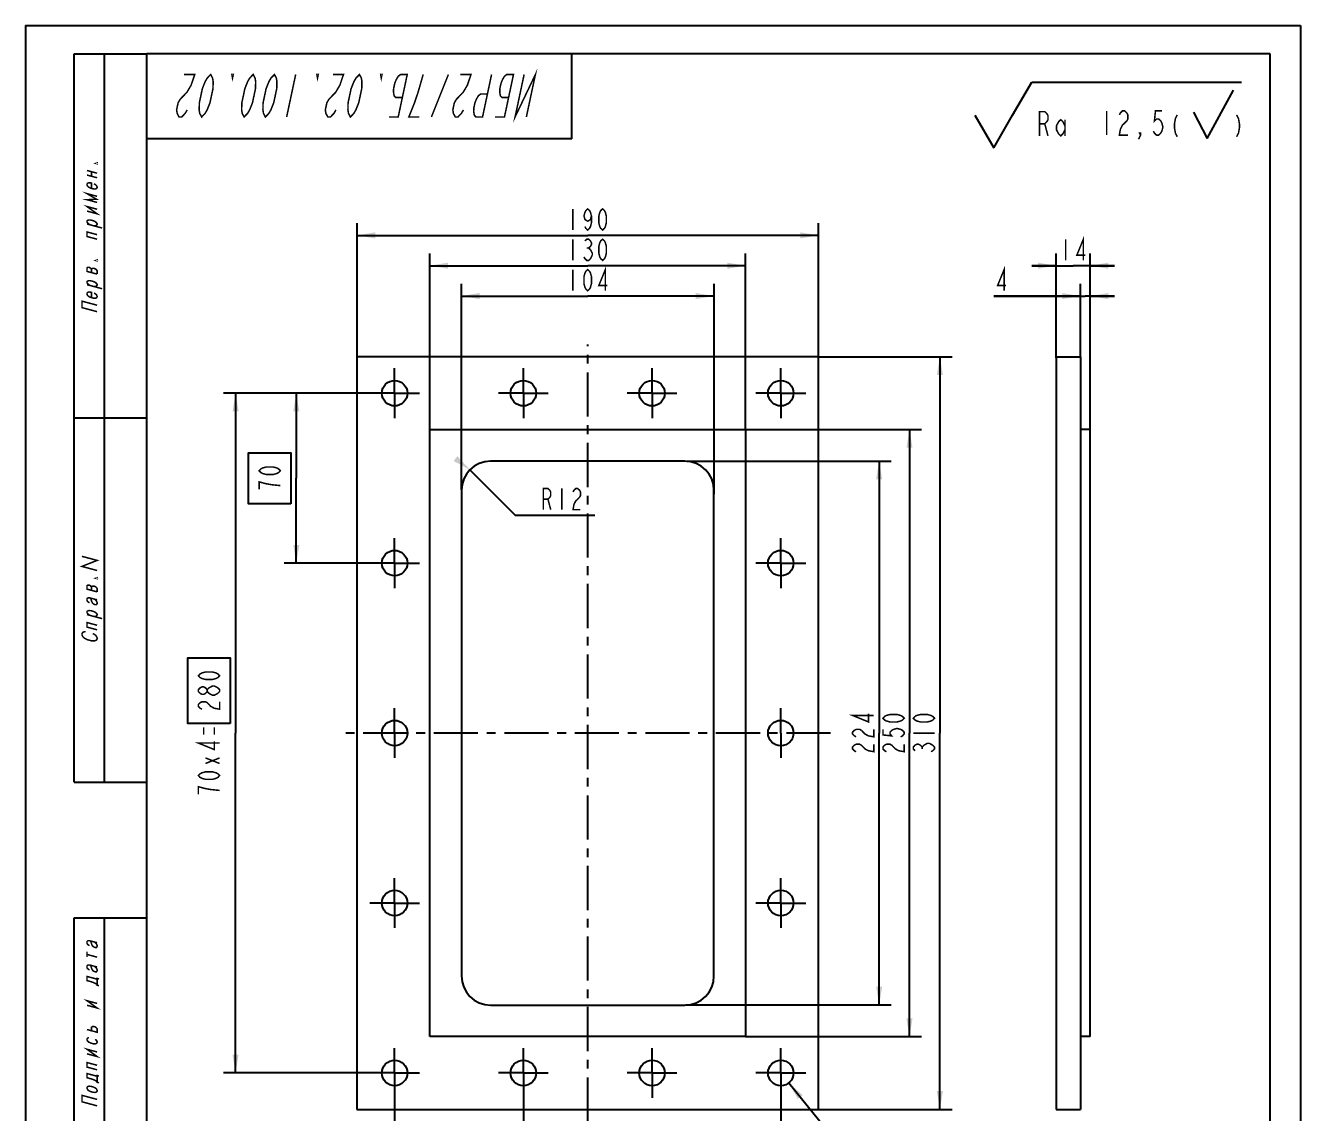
# Model space of a CAD drawing. Header units: millimetres. Extents: x 0 to 210, y 0 to 297.
# Drawn here: x 0 to 210, y 117.9 to 297 of the extents above; entities that cross this region are included whole.
import ezdxf

# ---------------------------------------------------------------- set-up
doc = ezdxf.new("R2010")
doc.units = ezdxf.units.MM
doc.header["$LTSCALE"] = 19.36
doc.linetypes.add('CENTER', pattern=[0.6, 0.375, -0.075, 0.075, -0.075])
doc.layers.get('0').update_dxf_attribs({"linetype": 'CONTINUOUS'})
for name, color, linetype in [('ALL_AXIS', 7, 'CONTINUOUS'), ('ALL_DIMENSIONS', 7, 'CONTINUOUS'), ('ALL_ROUND', 7, 'CONTINUOUS'), ('ALL_SURF_FIN', 7, 'CONTINUOUS')]:
    doc.layers.add(name, color=color, linetype=linetype)
doc.styles.get("Standard").update_dxf_attribs({"font": 'txt', "width": 0.7})
doc.dimstyles.new('DIMSTYLE_1', dxfattribs={"dimtxt": 3.5, "dimasz": 3, "dimexe": 0.18, "dimexo": 0.0625, "dimgap": 0.09, "dimtad": 1, "dimlfac": 2.5, "dimdsep": 46, "dimtxsty": 'STANDARD', "dimblk": '_FILLED', "dimblk1": '_FILLED', "dimblk2": '_FILLED', "dimcen": 0.09, "dimadec": 0, "dimazin": 0, "dimtp": 0.2, "dimtm": 0.2, "dimtfac": 1, "dimtofl": 0, "dimtmove": 0, "dimatfit": 3, "dimldrblk": '_FILLED', "dimfxl": 1, "dimtolj": 1, "dimarcsym": 0})
doc.dimstyles.new('DIMSTYLE_2', dxfattribs={"dimtxt": 3.5, "dimasz": 3, "dimexe": 0.18, "dimexo": 0.0625, "dimgap": 0.09, "dimtad": 1, "dimlfac": 2.5, "dimdsep": 46, "dimtxsty": 'STANDARD', "dimblk": '_FILLED', "dimblk1": '_FILLED', "dimblk2": '_FILLED', "dimcen": 0.09, "dimadec": 0, "dimazin": 0, "dimtp": 0.5, "dimtm": 0.5, "dimtfac": 1, "dimtofl": 0, "dimtmove": 0, "dimatfit": 3, "dimldrblk": '_FILLED', "dimfxl": 1, "dimtolj": 1, "dimarcsym": 0})
doc.dimstyles.new('DIMSTYLE_3', dxfattribs={"dimtxt": 3.5, "dimasz": 3, "dimexe": 0.18, "dimexo": 0.0625, "dimgap": 0.09, "dimtad": 1, "dimlfac": 2.5, "dimdsep": 46, "dimtxsty": 'STANDARD', "dimblk": '_FILLED', "dimblk1": '_FILLED', "dimblk2": '_FILLED', "dimcen": 0.09, "dimadec": 0, "dimazin": 0, "dimtp": 0.3, "dimtm": 0.3, "dimtfac": 1, "dimtofl": 0, "dimtmove": 0, "dimatfit": 3, "dimldrblk": '_FILLED', "dimfxl": 1, "dimtolj": 1, "dimarcsym": 0})
doc.dimstyles.new('DIMSTYLE_4', dxfattribs={"dimtxt": 3.5, "dimasz": 3, "dimexe": 0.18, "dimexo": 0.0625, "dimgap": 0.09, "dimtad": 1, "dimlfac": 2.5, "dimdsep": 46, "dimtxsty": 'STANDARD', "dimblk": '_FILLED', "dimblk1": '_FILLED', "dimblk2": '_FILLED', "dimcen": 0.09, "dimadec": 0, "dimazin": 0, "dimtp": 0.2, "dimtm": 0.2, "dimtfac": 1, "dimtofl": 0, "dimtmove": 0, "dimatfit": 3, "dimldrblk": '_FILLED', "dimfxl": 1, "dimtolj": 1, "dimarcsym": 0})
doc.dimstyles.new('DIMSTYLE_5', dxfattribs={"dimtxt": 3.5, "dimasz": 3, "dimexe": 0.18, "dimexo": 0.0625, "dimgap": 0.09, "dimtad": 1, "dimlfac": 2.5, "dimdsep": 46, "dimtxsty": 'STANDARD', "dimblk": '_FILLED', "dimblk1": '_FILLED', "dimblk2": '_FILLED', "dimcen": 0.09, "dimadec": 0, "dimazin": 0, "dimtp": 0.1, "dimtm": 0.1, "dimtfac": 1, "dimtofl": 0, "dimtmove": 0, "dimatfit": 3, "dimldrblk": '_FILLED', "dimfxl": 1, "dimtolj": 1, "dimarcsym": 0})
doc.dimstyles.new('DIMSTYLE_6', dxfattribs={"dimtxt": 3.5, "dimasz": 3, "dimexe": 0.18, "dimexo": 0.0625, "dimgap": 0.09, "dimtad": 1, "dimtih": 1, "dimtoh": 1, "dimlfac": 2.5, "dimdsep": 46, "dimtxsty": 'STANDARD', "dimblk": '_FILLED', "dimblk1": '_FILLED', "dimblk2": '_FILLED', "dimcen": 0.09, "dimadec": 0, "dimazin": 0, "dimtp": 0.2, "dimtm": 0.2, "dimtfac": 1, "dimtofl": 0, "dimtmove": 0, "dimatfit": 3, "dimldrblk": '_FILLED', "dimfxl": 1, "dimtolj": 1, "dimarcsym": 0})

# ---------------------------------------------------------------- blocks, each defined once
blk = doc.blocks.new('_FILLED')
at = {"color": 0, "linetype": 'BYBLOCK'}
blk.add_solid([(0, 0), (-1, 0.167), (-1, -0.167)], dxfattribs=at)
blk = doc.blocks.new('*D0')
at = {"layer": 'ALL_DIMENSIONS', "color": 2, "linetype": 'CONTINUOUS'}
for p, q in [((169.75, 242.26), (169.75, 259.42)), ((175.35, 230.42), (175.35, 259.42)), ((169.75, 257.42), (165.75, 257.42)), ((165.75, 257.42), (172.55, 257.42)), ((179.35, 257.42), (172.55, 257.42)), ((175.35, 257.42), (179.35, 257.42))]:
    blk.add_line(p, q, dxfattribs=at)
at = {"layer": 'ALL_DIMENSIONS', "color": 2, "linetype": 'CONTINUOUS', "xscale": 3, "yscale": 3, "zscale": 3}
blk.add_blockref('_FILLED', (169.75, 257.42), dxfattribs=at)
at = {"layer": 'ALL_DIMENSIONS', "color": 2, "linetype": 'CONTINUOUS', "xscale": 3, "yscale": 3, "zscale": 3, "rotation": 180}
blk.add_blockref('_FILLED', (175.35, 257.42), dxfattribs=at)
blk = doc.blocks.new('*D1')
at = {"layer": 'ALL_DIMENSIONS', "color": 2, "linetype": 'CONTINUOUS'}
for p, q in [((54.6, 242.42), (54.6, 264.42)), ((130.6, 242.42), (130.6, 264.42)), ((54.6, 262.42), (92.6, 262.42)), ((130.6, 262.42), (92.6, 262.42))]:
    blk.add_line(p, q, dxfattribs=at)
at = {"layer": 'ALL_DIMENSIONS', "color": 2, "linetype": 'CONTINUOUS', "xscale": 3, "yscale": 3, "zscale": 3, "rotation": 180}
blk.add_blockref('_FILLED', (54.6, 262.42), dxfattribs=at)
at = {"layer": 'ALL_DIMENSIONS', "color": 2, "linetype": 'CONTINUOUS', "xscale": 3, "yscale": 3, "zscale": 3}
blk.add_blockref('_FILLED', (130.6, 262.42), dxfattribs=at)
blk = doc.blocks.new('*D2')
at = {"layer": 'ALL_DIMENSIONS', "color": 2, "linetype": 'CONTINUOUS'}
for p, q in [((130.6, 242.42), (152.6, 242.42)), ((150.6, 242.42), (150.6, 180.42)), ((150.6, 118.42), (150.6, 180.42)), ((130.6, 118.42), (152.6, 118.42))]:
    blk.add_line(p, q, dxfattribs=at)
at = {"layer": 'ALL_DIMENSIONS', "color": 2, "linetype": 'CONTINUOUS', "xscale": 3, "yscale": 3, "zscale": 3}
for p, rotation in [((150.6, 242.42), 90), ((150.6, 118.42), 270)]:
    blk.add_blockref('_FILLED', p, dxfattribs=dict(at, rotation=rotation))
blk = doc.blocks.new('*D3')
at = {"layer": 'ALL_DIMENSIONS', "color": 2, "linetype": 'CONTINUOUS'}
for p, q in [((71.8, 220.49), (71.8, 254.42)), ((113.4, 219.78), (113.4, 254.42)), ((71.8, 252.42), (92.6, 252.42)), ((113.4, 252.42), (92.6, 252.42))]:
    blk.add_line(p, q, dxfattribs=at)
at = {"layer": 'ALL_DIMENSIONS', "color": 2, "linetype": 'CONTINUOUS', "xscale": 3, "yscale": 3, "zscale": 3, "rotation": 180}
blk.add_blockref('_FILLED', (71.8, 252.42), dxfattribs=at)
at = {"layer": 'ALL_DIMENSIONS', "color": 2, "linetype": 'CONTINUOUS', "xscale": 3, "yscale": 3, "zscale": 3}
blk.add_blockref('_FILLED', (113.4, 252.42), dxfattribs=at)
blk = doc.blocks.new('*D4')
at = {"layer": 'ALL_DIMENSIONS', "color": 2, "linetype": 'CONTINUOUS'}
for p, q in [((108.91, 225.22), (142.6, 225.22)), ((140.6, 225.22), (140.6, 180.42)), ((140.6, 135.62), (140.6, 180.42)), ((108.74, 135.62), (142.6, 135.62))]:
    blk.add_line(p, q, dxfattribs=at)
at = {"layer": 'ALL_DIMENSIONS', "color": 2, "linetype": 'CONTINUOUS', "xscale": 3, "yscale": 3, "zscale": 3}
for p, rotation in [((140.6, 225.22), 90), ((140.6, 135.62), 270)]:
    blk.add_blockref('_FILLED', p, dxfattribs=dict(at, rotation=rotation))
blk = doc.blocks.new('*D5')
at = {"layer": 'ALL_DIMENSIONS', "color": 2, "linetype": 'CONTINUOUS'}
for p, q in [((73.2, 223.81), (80.67, 216.34)), ((80.67, 216.34), (82.92, 216.34)), ((82.92, 216.34), (93.77, 216.34))]:
    blk.add_line(p, q, dxfattribs=at)
at = {"layer": 'ALL_DIMENSIONS', "color": 2, "linetype": 'CONTINUOUS', "xscale": 3, "yscale": 3, "zscale": 3, "rotation": 322.4595886729}
blk.add_blockref('_FILLED', (73.2, 223.81), dxfattribs=at)
blk = doc.blocks.new('*D6')
at = {"layer": 'ALL_DIMENSIONS', "color": 2, "linetype": 'CONTINUOUS'}
for p, q in [((173.75, 242.49), (173.75, 254.42)), ((175.35, 230.27), (175.35, 254.42)), ((173.75, 252.42), (159.5, 252.42)), ((159.5, 252.42), (174.55, 252.42)), ((179.35, 252.42), (174.55, 252.42)), ((175.35, 252.42), (179.35, 252.42))]:
    blk.add_line(p, q, dxfattribs=at)
at = {"layer": 'ALL_DIMENSIONS', "color": 2, "linetype": 'CONTINUOUS', "xscale": 3, "yscale": 3, "zscale": 3}
blk.add_blockref('_FILLED', (173.75, 252.42), dxfattribs=at)
at = {"layer": 'ALL_DIMENSIONS', "color": 2, "linetype": 'CONTINUOUS', "xscale": 3, "yscale": 3, "zscale": 3, "rotation": 180}
blk.add_blockref('_FILLED', (175.35, 252.42), dxfattribs=at)
blk = doc.blocks.new('*D7')
at = {"layer": 'ALL_DIMENSIONS', "color": 2, "linetype": 'CONTINUOUS'}
for p, q in [((66.6, 230.42), (66.6, 259.42)), ((118.6, 230.42), (118.6, 259.42)), ((66.6, 257.42), (92.6, 257.42)), ((118.6, 257.42), (92.6, 257.42))]:
    blk.add_line(p, q, dxfattribs=at)
at = {"layer": 'ALL_DIMENSIONS', "color": 2, "linetype": 'CONTINUOUS', "xscale": 3, "yscale": 3, "zscale": 3, "rotation": 180}
blk.add_blockref('_FILLED', (66.6, 257.42), dxfattribs=at)
at = {"layer": 'ALL_DIMENSIONS', "color": 2, "linetype": 'CONTINUOUS', "xscale": 3, "yscale": 3, "zscale": 3}
blk.add_blockref('_FILLED', (118.6, 257.42), dxfattribs=at)
blk = doc.blocks.new('*D8')
at = {"layer": 'ALL_DIMENSIONS', "color": 2, "linetype": 'CONTINUOUS'}
for p, q in [((118.6, 230.42), (147.6, 230.42)), ((145.6, 230.42), (145.6, 180.42)), ((145.6, 130.42), (145.6, 180.42)), ((118.6, 130.42), (147.6, 130.42))]:
    blk.add_line(p, q, dxfattribs=at)
at = {"layer": 'ALL_DIMENSIONS', "color": 2, "linetype": 'CONTINUOUS', "xscale": 3, "yscale": 3, "zscale": 3}
for p, rotation in [((145.6, 230.42), 90), ((145.6, 130.42), 270)]:
    blk.add_blockref('_FILLED', p, dxfattribs=dict(at, rotation=rotation))
blk = doc.blocks.new('*D9')
at = {"layer": 'ALL_DIMENSIONS', "color": 2, "linetype": 'CONTINUOUS'}
for p, q in [((125.72, 122.78), (153.56, 88.42)), ((153.56, 88.42), (159.88, 88.42)), ((159.88, 88.42), (195, 88.42))]:
    blk.add_line(p, q, dxfattribs=at)
at = {"layer": 'ALL_DIMENSIONS', "color": 2, "linetype": 'CONTINUOUS', "xscale": 3, "yscale": 3, "zscale": 3, "rotation": 129.0082651392}
blk.add_blockref('_FILLED', (125.72, 122.78), dxfattribs=at)
blk = doc.blocks.new('*D10')
at = {"layer": 'ALL_DIMENSIONS', "color": 2, "linetype": 'CONTINUOUS'}
for p, q in [((56.7, 236.42), (32.6, 236.42)), ((34.6, 236.42), (34.6, 180.42)), ((34.6, 124.42), (34.6, 180.42)), ((56.7, 124.42), (32.6, 124.42))]:
    blk.add_line(p, q, dxfattribs=at)
at = {"layer": 'ALL_DIMENSIONS', "color": 2, "linetype": 'CONTINUOUS', "xscale": 3, "yscale": 3, "zscale": 3}
for p, rotation in [((34.6, 236.42), 90), ((34.6, 124.42), 270)]:
    blk.add_blockref('_FILLED', p, dxfattribs=dict(at, rotation=rotation))
blk = doc.blocks.new('*D11')
at = {"layer": 'ALL_DIMENSIONS', "color": 2, "linetype": 'CONTINUOUS'}
for p, q in [((56.7, 236.42), (42.6, 236.42)), ((44.6, 236.42), (44.6, 222.42)), ((44.6, 208.42), (44.6, 222.42)), ((56.7, 208.42), (42.6, 208.42))]:
    blk.add_line(p, q, dxfattribs=at)
at = {"layer": 'ALL_DIMENSIONS', "color": 2, "linetype": 'CONTINUOUS', "xscale": 3, "yscale": 3, "zscale": 3}
for p, rotation in [((44.6, 236.42), 90), ((44.6, 208.42), 270)]:
    blk.add_blockref('_FILLED', p, dxfattribs=dict(at, rotation=rotation))
blk = doc.blocks.new('*D12')
at = {"layer": 'ALL_DIMENSIONS', "color": 2, "linetype": 'CONTINUOUS'}
for p, q in [((60.8, 120.32), (60.8, 96.42)), ((124.4, 120.32), (124.4, 96.42)), ((60.8, 98.42), (92.6, 98.42)), ((124.4, 98.42), (92.6, 98.42))]:
    blk.add_line(p, q, dxfattribs=at)
at = {"layer": 'ALL_DIMENSIONS', "color": 2, "linetype": 'CONTINUOUS', "xscale": 3, "yscale": 3, "zscale": 3, "rotation": 180}
blk.add_blockref('_FILLED', (60.8, 98.42), dxfattribs=at)
at = {"layer": 'ALL_DIMENSIONS', "color": 2, "linetype": 'CONTINUOUS', "xscale": 3, "yscale": 3, "zscale": 3}
blk.add_blockref('_FILLED', (124.4, 98.42), dxfattribs=at)
blk = doc.blocks.new('*D13')
at = {"layer": 'ALL_DIMENSIONS', "color": 2, "linetype": 'CONTINUOUS'}
for p, q in [((60.8, 120.32), (60.8, 106.42)), ((82, 120.32), (82, 106.42)), ((60.8, 108.42), (71.4, 108.42)), ((82, 108.42), (71.4, 108.42))]:
    blk.add_line(p, q, dxfattribs=at)
at = {"layer": 'ALL_DIMENSIONS', "color": 2, "linetype": 'CONTINUOUS', "xscale": 3, "yscale": 3, "zscale": 3, "rotation": 180}
blk.add_blockref('_FILLED', (60.8, 108.42), dxfattribs=at)
at = {"layer": 'ALL_DIMENSIONS', "color": 2, "linetype": 'CONTINUOUS', "xscale": 3, "yscale": 3, "zscale": 3}
blk.add_blockref('_FILLED', (82, 108.42), dxfattribs=at)
blk = doc.blocks.new('SYM_4_BL1', base_point=(178.32, 282.25))
at = {"layer": 'ALL_SURF_FIN', "color": 2, "linetype": 'CONTINUOUS'}
for p, q in [((162.58, 282.22), (165.73, 287.65)), ((165.73, 287.65), (200.27, 287.64)), ((165.73, 287.65), (188.43, 287.65)), ((194.65, 278.4), (198.96, 286.36)), ((156.36, 282.22), (159.47, 276.84)), ((159.47, 276.84), (162.58, 282.22)), ((192.39, 282.73), (194.65, 278.4))]:
    blk.add_line(p, q, dxfattribs=at)
at = {"layer": 'ALL_SURF_FIN', "color": 2, "linetype": 'CONTINUOUS', "const_width": 0.25}
for points in [[(167.01, 278.81), (167.01, 282.81), (167.88, 282.81), (168.23, 282.48), (168.41, 282.15), (168.41, 281.48), (168.23, 281.15), (167.88, 280.81), (167.01, 280.81)], [(171.21, 279.81), (170.86, 279.15), (170.51, 278.81), (170.16, 279.15), (169.81, 279.81), (169.81, 280.48), (170.16, 281.15), (170.51, 281.48), (170.86, 281.15), (171.21, 280.48)], [(171.21, 281.48), (171.21, 278.81)], [(178.07, 282.94), (178.07, 278.94)], [(180.17, 282.27), (180.34, 282.6), (180.69, 282.94), (181.04, 282.94), (181.39, 282.6), (181.57, 282.27), (181.57, 281.6), (181.39, 281.27), (181.04, 280.94), (180.69, 280.6), (180.34, 279.94), (180.17, 278.94), (181.57, 278.94)], [(187.17, 282.94), (186.12, 282.94), (185.94, 281.27), (186.29, 281.6), (186.64, 281.6), (186.99, 281.27), (187.17, 280.94), (187.34, 280.27), (187.17, 279.6), (186.99, 279.27), (186.64, 278.94), (186.29, 278.94), (185.94, 279.27), (185.77, 279.6)], [(189.71, 282.27), (189.4, 281.67), (189.24, 280.77), (189.24, 280.17), (189.4, 279.27), (189.71, 278.67)], [(199.48, 282.27), (199.79, 281.67), (199.95, 280.77), (199.95, 280.17), (199.79, 279.27), (199.48, 278.67)], [(167.88, 280.81), (168.41, 278.81)], [(183.67, 278.94), (183.49, 279.27), (183.67, 279.27), (183.67, 278.94), (183.32, 278.27)]]:
    blk.add_lwpolyline(points, dxfattribs=at)

msp = doc.modelspace()

# ---------------------------------------------------------------- linework, layer by layer
at = {"color": 7, "linetype": 'CONTINUOUS'}
for p, q in [((0, 297), (0, 0)), ((0, 297), (210, 297)), ((210, 297), (210, 0)), ((8, 172.3499), (8, 292.3499)), ((8, 292.3499), (20, 292.3499)), ((13, 172.3499), (13, 292.3499)), ((90, 292.3499), (20, 292.3499)), ((20, 278.3499), (20, 292.3499)), ((20, 172.3499), (20, 292.3499)), ((20, 5), (20, 292.3499)), ((205, 292.3499), (20, 292.3499)), ((90, 278.3499), (90, 292.3499)), ((205, 5), (205, 292.3499)), ((90, 278.3499), (20, 278.3499)), ((54.5982, 242.4151), (54.5982, 118.4151)), ((130.5982, 242.4151), (54.5982, 242.4151)), ((130.5982, 118.4151), (130.5982, 242.4151)), ((169.7536, 242.4151), (169.7536, 118.4151)), ((169.7536, 242.4151), (173.7536, 242.4151)), ((173.7536, 242.4151), (173.7536, 118.4151)), ((8, 232.3499), (20, 232.3499)), ((66.5982, 130.4151), (66.5982, 230.4151)), ((66.5982, 230.4151), (118.5982, 230.4151)), ((118.5982, 230.4151), (118.5982, 130.4151)), ((175.3536, 230.4151), (173.7536, 230.4151)), ((175.3536, 130.4151), (175.3536, 230.4151)), ((8, 172.3499), (20, 172.3499)), ((8, 5), (8, 150)), ((8, 150), (20, 150)), ((13, 5), (13, 150)), ((20, 5), (20, 150)), ((118.5982, 130.4151), (66.5982, 130.4151)), ((175.3536, 130.4151), (173.7536, 130.4151)), ((54.5982, 118.4151), (130.5982, 118.4151)), ((169.7536, 118.4151), (173.7536, 118.4151))]:
    msp.add_line(p, q, dxfattribs=at)
at = {"color": 2, "linetype": 'CONTINUOUS', "const_width": 0.25}
for points in [[(82.4965, 281.9281), (83.9844, 288.9281), (80.6371, 281.9281), (82.125, 288.9281)], [(26.6351, 283.0948), (26.2923, 282.5114), (25.7309, 281.9281), (25.2934, 281.9281), (24.9798, 282.5114), (24.8851, 283.0948), (25.1331, 284.2614), (25.4758, 284.8448), (26.0373, 285.4281), (26.5988, 286.0114), (27.2843, 287.1781), (27.875, 288.9281), (26.125, 288.9281)], [(30.5, 288.9281), (30.8135, 288.3448), (30.9083, 287.7614), (30.879, 286.5948), (30.3831, 284.2614), (29.9163, 283.0948), (29.5736, 282.5114), (29.0121, 281.9281), (28.6986, 282.5114), (28.6038, 283.0948), (28.6331, 284.2614), (29.129, 286.5948), (29.5958, 287.7614), (29.9385, 288.3448), (30.5, 288.9281)], [(34, 288.9281), (34.2187, 288.9281), (34.0948, 288.3448), (34, 288.9281)], [(37.5, 288.9281), (37.8135, 288.3448), (37.9083, 287.7614), (37.879, 286.5948), (37.3831, 284.2614), (36.9163, 283.0948), (36.5736, 282.5114), (36.0121, 281.9281), (35.6986, 282.5114), (35.6038, 283.0948), (35.6331, 284.2614), (36.129, 286.5948), (36.5958, 287.7614), (36.9385, 288.3448), (37.5, 288.9281)], [(41, 288.9281), (41.3135, 288.3448), (41.4083, 287.7614), (41.379, 286.5948), (40.8831, 284.2614), (40.4163, 283.0948), (40.0736, 282.5114), (39.5121, 281.9281), (39.1986, 282.5114), (39.1038, 283.0948), (39.1331, 284.2614), (39.629, 286.5948), (40.0958, 287.7614), (40.4385, 288.3448), (41, 288.9281)], [(43.0121, 281.9281), (44.5, 288.9281)], [(48, 288.9281), (48.2188, 288.9281), (48.0948, 288.3448), (48, 288.9281)], [(51.1351, 283.0948), (50.7923, 282.5114), (50.2308, 281.9281), (49.7934, 281.9281), (49.4798, 282.5114), (49.3851, 283.0948), (49.6331, 284.2614), (49.9758, 284.8448), (50.5373, 285.4281), (51.0988, 286.0114), (51.7843, 287.1781), (52.375, 288.9281), (50.625, 288.9281)], [(55, 288.9281), (55.3135, 288.3448), (55.4083, 287.7614), (55.379, 286.5948), (54.8831, 284.2614), (54.4163, 283.0948), (54.0736, 282.5114), (53.5121, 281.9281), (53.1986, 282.5114), (53.1038, 283.0948), (53.1331, 284.2614), (53.629, 286.5948), (54.0958, 287.7614), (54.4385, 288.3448), (55, 288.9281)], [(58.5, 288.9281), (58.7187, 288.9281), (58.5948, 288.3448), (58.5, 288.9281)], [(62.0691, 285.1364), (60.9753, 285.1364), (60.7092, 285.4281), (60.6144, 286.0114), (60.629, 286.5948), (60.815, 287.4698), (61.0484, 288.0531), (61.3911, 288.6364), (61.7812, 288.9281), (62.875, 288.9281), (61.3871, 281.9281), (59.8558, 281.9281)], [(65.5, 288.9281), (64.6613, 286.0114), (64.0706, 284.2614), (63.6038, 283.0948), (63.1371, 281.9281), (64.8871, 281.9281)], [(69.6562, 288.9281), (66.8559, 281.9281)], [(72.1351, 283.0948), (71.7923, 282.5114), (71.2309, 281.9281), (70.7934, 281.9281), (70.4798, 282.5114), (70.3851, 283.0948), (70.6331, 284.2614), (70.9758, 284.8448), (71.5373, 285.4281), (72.0988, 286.0114), (72.7843, 287.1781), (73.375, 288.9281), (71.625, 288.9281)], [(76.0837, 285.7198), (74.9899, 285.7198), (74.5998, 285.4281), (74.2571, 284.8448), (74.0237, 284.2614), (73.8377, 283.3864), (73.8231, 282.8031), (73.9178, 282.2198), (74.184, 281.9281), (75.2777, 281.9281), (76.7656, 288.9281)], [(79.5691, 285.1364), (78.4753, 285.1364), (78.2092, 285.4281), (78.1144, 286.0114), (78.129, 286.5948), (78.315, 287.4698), (78.5484, 288.0531), (78.8911, 288.6364), (79.2812, 288.9281), (80.375, 288.9281), (78.8871, 281.9281), (77.3559, 281.9281)], [(10.1274, 273.109), (11.7941, 272.6624)], [(10.8566, 272.1636), (10.8566, 272.9136)], [(11.7941, 274.3499), (11.7941, 274.2249), (11.5858, 274.2807), (11.7941, 274.3499)], [(10.1274, 272.359), (11.7941, 271.9124)], [(11.2733, 270.9269), (11.4816, 270.8086), (11.6899, 270.6278), (11.7941, 270.4124), (11.7941, 270.2874), (11.6899, 270.1278), (11.4816, 270.0586), (11.1691, 270.0799), (10.7524, 270.1915), (10.4399, 270.3377), (10.2316, 270.5186), (10.1274, 270.734), (10.1274, 270.859), (10.2316, 271.0186), (10.4399, 271.0877), (10.7524, 271.0665), (10.8566, 271.0386), (10.8566, 270.1636)], [(11.7941, 267.8499), (10.1274, 268.2965), (11.6899, 268.3778), (10.1274, 269.2965), (11.7941, 268.8499)], [(10.1274, 266.4215), (11.7941, 265.9749), (10.1274, 267.1715), (11.7941, 266.7249)], [(10.6483, 264.1569), (10.4399, 264.2753), (10.2316, 264.4561), (10.1274, 264.609), (10.1274, 264.7965), (10.2316, 264.8936), (10.4399, 264.9628), (10.7524, 264.9415), (11.1691, 264.8299), (11.4816, 264.6836), (11.6899, 264.5028), (11.7941, 264.3499), (11.7941, 264.2249), (11.6899, 264.0653), (11.4816, 263.9961), (11.2733, 263.9895)], [(10.1274, 264.2965), (12.6274, 263.6266)], [(11.7941, 261.7874), (10.1274, 262.234), (10.1274, 262.984), (11.7941, 262.5374)], [(11.7941, 258.3499), (11.7941, 258.2249), (11.5858, 258.2807), (11.7941, 258.3499)], [(11.7941, 256.0374), (10.1274, 256.484), (10.1274, 257.0465), (10.2316, 257.1436), (10.4399, 257.1502), (10.5441, 257.1223), (10.7524, 257.004), (10.8566, 256.8511), (10.8566, 256.2886)], [(11.7941, 256.0374), (11.7941, 256.5999), (11.6899, 256.7528), (11.5858, 256.8432), (11.3774, 256.9615), (11.2733, 256.9895), (11.0649, 256.9828), (10.9608, 256.9482), (10.8566, 256.8511)], [(10.6483, 254.1569), (10.4399, 254.2752), (10.2316, 254.4561), (10.1274, 254.609), (10.1274, 254.7965), (10.2316, 254.8936), (10.4399, 254.9627), (10.7524, 254.9415), (11.1691, 254.8299), (11.4816, 254.6836), (11.6899, 254.5028), (11.7941, 254.3499), (11.7941, 254.2249), (11.6899, 254.0653), (11.4816, 253.9961), (11.2733, 253.9895)], [(10.1274, 254.2965), (12.6274, 253.6266)], [(11.2733, 252.927), (11.4816, 252.8086), (11.6899, 252.6278), (11.7941, 252.4124), (11.7941, 252.2874), (11.6899, 252.1278), (11.4816, 252.0586), (11.1691, 252.0799), (10.7524, 252.1915), (10.4399, 252.3377), (10.2316, 252.5186), (10.1274, 252.734), (10.1274, 252.859), (10.2316, 253.0186), (10.4399, 253.0877), (10.7524, 253.0665), (10.8566, 253.0386), (10.8566, 252.1636)], [(11.7941, 249.8499), (9.2941, 250.5198), (9.2941, 251.5823), (11.7941, 250.9124)], [(11.7941, 207.2041), (9.2941, 207.8739), (11.7941, 208.8707), (9.2941, 209.5406)], [(11.7941, 205.9957), (11.7941, 205.8707), (11.5858, 205.9266), (11.7941, 205.9957)], [(11.7941, 203.6832), (10.1274, 204.1298), (10.1274, 204.6923), (10.2316, 204.7894), (10.4399, 204.7961), (10.5441, 204.7682), (10.7524, 204.6498), (10.8566, 204.4969), (10.8566, 203.9344)], [(11.7941, 203.6832), (11.7941, 204.2457), (11.6899, 204.3986), (11.5858, 204.4891), (11.3774, 204.6074), (11.2733, 204.6353), (11.0649, 204.6286), (10.9608, 204.594), (10.8566, 204.4969)], [(10.5441, 201.8932), (10.3358, 202.0115), (10.2316, 202.1019), (10.1274, 202.2548), (10.1274, 202.5673), (10.2316, 202.6644), (10.3358, 202.699), (10.5441, 202.7057), (11.6899, 202.3986), (11.7941, 202.4332)], [(10.6483, 202.6778), (10.7524, 202.5873), (10.8566, 202.2469), (10.9608, 201.969), (11.0649, 201.8161), (11.1691, 201.7257), (11.3774, 201.6074), (11.4816, 201.5795), (11.6899, 201.5862), (11.7941, 201.7457), (11.7941, 201.9332), (11.6899, 202.1487), (11.5858, 202.3016), (11.3774, 202.4824)], [(10.6483, 199.8028), (10.4399, 199.9211), (10.2316, 200.1019), (10.1274, 200.2548), (10.1274, 200.4423), (10.2316, 200.5394), (10.4399, 200.6086), (10.7524, 200.5873), (11.1691, 200.4757), (11.4816, 200.3295), (11.6899, 200.1487), (11.7941, 199.9957), (11.7941, 199.8707), (11.6899, 199.7111), (11.4816, 199.642), (11.2733, 199.6353)], [(10.1274, 199.9423), (12.6274, 199.2724)], [(11.7941, 197.4332), (10.1274, 197.8798), (10.1274, 198.6298), (11.7941, 198.1832)], [(9.9191, 197.1231), (9.7108, 197.1165), (9.5024, 197.0473), (9.3983, 196.9502), (9.2941, 196.7906), (9.2941, 196.6031), (9.3983, 196.3877), (9.5024, 196.2348), (9.7108, 196.054), (9.9191, 195.9356), (10.2316, 195.7894), (10.8566, 195.6219), (11.1691, 195.6007), (11.3774, 195.6074), (11.5858, 195.6766), (11.6899, 195.7736), (11.7941, 195.9332), (11.7941, 196.1207), (11.6899, 196.3361), (11.5858, 196.489), (11.3774, 196.6699), (11.0649, 196.8161)], [(10.5441, 145.3974), (10.3358, 145.5158), (10.2316, 145.6062), (10.1274, 145.7591), (10.1274, 146.0716), (10.2316, 146.1687), (10.3358, 146.2033), (10.5441, 146.2099), (11.6899, 145.9029), (11.7941, 145.9375)], [(10.6483, 146.182), (10.7524, 146.0916), (10.8566, 145.7512), (10.9608, 145.4733), (11.0649, 145.3204), (11.1691, 145.23), (11.3774, 145.1116), (11.4816, 145.0837), (11.6899, 145.0904), (11.7941, 145.25), (11.7941, 145.4375), (11.6899, 145.6529), (11.5858, 145.8058), (11.3774, 145.9867)], [(10.1274, 143.5091), (10.1274, 144.3841)], [(10.1274, 143.9466), (11.7941, 143.5)], [(10.5441, 141.3974), (10.3358, 141.5158), (10.2316, 141.6062), (10.1274, 141.7591), (10.1274, 142.0716), (10.2316, 142.1687), (10.3358, 142.2033), (10.5441, 142.2099), (11.6899, 141.9029), (11.7941, 141.9375)], [(10.6483, 142.182), (10.7524, 142.0916), (10.8566, 141.7512), (10.9608, 141.4733), (11.0649, 141.3204), (11.1691, 141.23), (11.3774, 141.1116), (11.4816, 141.0837), (11.6899, 141.0904), (11.7941, 141.25), (11.7941, 141.4375), (11.6899, 141.6529), (11.5858, 141.8058), (11.3774, 141.9866)], [(11.7941, 139), (11.5858, 139.1183), (11.3774, 139.2366), (10.8566, 139.4387), (10.1274, 139.6341), (10.1274, 140.3216), (11.7941, 139.875)], [(12.1066, 138.7913), (11.7941, 138.875), (11.7941, 140), (12.1066, 139.9163)], [(10.1274, 135.5716), (11.7941, 135.125), (10.1274, 136.3216), (11.7941, 135.875)], [(10.1274, 131.5716), (11.7941, 131.125), (11.7941, 131.6875), (11.6899, 131.8404), (11.5858, 131.9308), (11.3774, 132.0491), (11.2733, 132.0771), (11.0649, 132.0704), (10.9608, 132.0358), (10.8566, 131.9387), (10.8566, 131.3762)], [(10.4399, 130.2379), (10.2316, 130.1687), (10.1274, 130.0091), (10.1274, 129.8841), (10.2316, 129.6687), (10.4399, 129.4878), (10.7524, 129.3416), (11.1691, 129.23), (11.4816, 129.2087), (11.6899, 129.2779), (11.7941, 129.4375), (11.7941, 129.5625), (11.6899, 129.7779), (11.4816, 129.9587)], [(10.1274, 127.5716), (11.7941, 127.125), (10.1274, 128.3216), (11.7941, 127.875)], [(11.7941, 124.9375), (10.1274, 125.3841), (10.1274, 126.1341), (11.7941, 125.6875)], [(11.7941, 123), (11.5858, 123.1183), (11.3774, 123.2366), (10.8566, 123.4387), (10.1274, 123.6341), (10.1274, 124.3216), (11.7941, 123.875)], [(12.1066, 122.7913), (11.7941, 122.875), (11.7941, 124), (12.1066, 123.9163)], [(10.7524, 121.3416), (10.4399, 121.4878), (10.2316, 121.6687), (10.1274, 121.8841), (10.1274, 122.0091), (10.2316, 122.1687), (10.4399, 122.2378), (10.7524, 122.2166), (11.1691, 122.105), (11.4816, 121.9587), (11.6899, 121.7779), (11.7941, 121.5625), (11.7941, 121.4375), (11.6899, 121.2779), (11.4816, 121.2087), (11.1691, 121.23), (10.7524, 121.3416)], [(11.7941, 119), (9.2941, 119.6699), (9.2941, 120.7324), (11.7941, 120.0625)]]:
    msp.add_lwpolyline(points, dxfattribs=at)
at = {"layer": 'ALL_AXIS', "color": 7, "linetype": 'CENTER'}
for p, q in [((92.5982, 116.4151), (92.5982, 244.4151)), ((60.7982, 236.4151), (60.7982, 240.5151)), ((81.9982, 236.4151), (81.9982, 240.5151)), ((103.1982, 236.4151), (103.1982, 240.5151)), ((124.3982, 236.4151), (124.3982, 240.5151)), ((60.7982, 236.4151), (56.6982, 236.4151)), ((60.7982, 236.4151), (60.7982, 232.3151)), ((60.7982, 236.4151), (64.8982, 236.4151)), ((81.9982, 236.4151), (77.8982, 236.4151)), ((81.9982, 236.4151), (81.9982, 232.3151)), ((81.9982, 236.4151), (86.0982, 236.4151)), ((103.1982, 236.4151), (99.0982, 236.4151)), ((103.1982, 236.4151), (103.1982, 232.3151)), ((103.1982, 236.4151), (107.2982, 236.4151)), ((124.3982, 236.4151), (120.2982, 236.4151)), ((124.3982, 236.4151), (124.3982, 232.3151)), ((124.3982, 236.4151), (128.4982, 236.4151)), ((60.7982, 208.4151), (60.7982, 212.5151)), ((124.3982, 208.4151), (124.3982, 212.5151)), ((60.7982, 208.4151), (56.6982, 208.4151)), ((60.7982, 208.4151), (60.7982, 204.3151)), ((60.7982, 208.4151), (64.8982, 208.4151)), ((124.3982, 208.4151), (120.2982, 208.4151)), ((124.3982, 208.4151), (128.4982, 208.4151)), ((124.3982, 208.4151), (124.3982, 204.3151)), ((60.7982, 180.4151), (60.7982, 184.5151)), ((124.3982, 180.4151), (124.3982, 184.5151)), ((132.5982, 180.4151), (52.5982, 180.4151)), ((60.7982, 180.4151), (60.7982, 176.3151)), ((124.3982, 180.4151), (124.3982, 176.3151)), ((60.7982, 152.4151), (60.7982, 156.5151)), ((124.3982, 152.4151), (124.3982, 156.5151)), ((60.7982, 152.4151), (56.6982, 152.4151)), ((60.7982, 152.4151), (60.7982, 148.3151)), ((60.7982, 152.4151), (64.8982, 152.4151)), ((124.3982, 152.4151), (120.2982, 152.4151)), ((124.3982, 152.4151), (128.4982, 152.4151)), ((124.3982, 152.4151), (124.3982, 148.3151)), ((60.7982, 124.4151), (60.7982, 128.5151)), ((81.9982, 124.4151), (81.9982, 128.5151)), ((103.1982, 124.4151), (103.1982, 128.5151)), ((124.3982, 124.4151), (124.3982, 128.5151)), ((60.7982, 124.4151), (56.6982, 124.4151)), ((60.7982, 124.4151), (64.8982, 124.4151)), ((60.7982, 124.4151), (60.7982, 120.3151)), ((81.9982, 124.4151), (77.8982, 124.4151)), ((81.9982, 124.4151), (86.0982, 124.4151)), ((81.9982, 124.4151), (81.9982, 120.3151)), ((103.1982, 124.4151), (99.0982, 124.4151)), ((103.1982, 124.4151), (107.2982, 124.4151)), ((103.1982, 124.4151), (103.1982, 120.3151)), ((124.3982, 124.4151), (120.2982, 124.4151)), ((124.3982, 124.4151), (128.4982, 124.4151)), ((124.3982, 124.4151), (124.3982, 120.3151))]:
    msp.add_line(p, q, dxfattribs=at)
at = {"layer": 'ALL_AXIS', "color": 7, "linetype": 'CONTINUOUS'}
for centre in [(60.7982, 236.4151), (81.9982, 236.4151), (103.1982, 236.4151), (124.3982, 236.4151), (60.7982, 208.4151), (124.3982, 208.4151), (60.7982, 180.4151), (124.3982, 180.4151), (60.7982, 152.4151), (124.3982, 152.4151), (60.7982, 124.4151), (81.9982, 124.4151), (103.1982, 124.4151), (124.3982, 124.4151)]:
    msp.add_circle(centre, 2.1, dxfattribs=at)
at = {"layer": 'ALL_DIMENSIONS', "color": 2, "linetype": 'CONTINUOUS', "const_width": 0.25}
for points in [[(90.1482, 266.7901), (90.1482, 263.2901)], [(93.2107, 265.6234), (93.0576, 265.0401), (92.5982, 264.7484), (92.1388, 265.0401), (91.9857, 265.6234), (92.1388, 266.2067), (92.2919, 266.4984), (92.5982, 266.7901), (92.9044, 266.4984), (93.0576, 266.2067), (93.2107, 265.6234), (93.2107, 264.4567), (93.0576, 263.8734), (92.9044, 263.5817), (92.5982, 263.2901), (92.2919, 263.5817), (92.1388, 263.8734)], [(95.0482, 263.2901), (94.7419, 263.5817), (94.5888, 263.8734), (94.4357, 264.4567), (94.4357, 265.6234), (94.5888, 266.2067), (94.7419, 266.4984), (95.0482, 266.7901), (95.3544, 266.4984), (95.5075, 266.2067), (95.6607, 265.6234), (95.6607, 264.4567), (95.5075, 263.8734), (95.3544, 263.5817), (95.0482, 263.2901)], [(90.1482, 261.7901), (90.1482, 258.2901)], [(92.1388, 261.4984), (92.4451, 261.7901), (92.7513, 261.7901), (93.0576, 261.4984), (93.2107, 261.2067), (93.2107, 260.9151), (93.0576, 260.6234), (92.7513, 260.3317), (93.0576, 260.0401)], [(92.4451, 260.3317), (92.7513, 260.3317)], [(95.0482, 258.2901), (94.7419, 258.5817), (94.5888, 258.8734), (94.4357, 259.4567), (94.4357, 260.6234), (94.5888, 261.2067), (94.7419, 261.4984), (95.0482, 261.7901), (95.3544, 261.4984), (95.5075, 261.2067), (95.6607, 260.6234), (95.6607, 259.4567), (95.5075, 258.8734), (95.3544, 258.5817), (95.0482, 258.2901)], [(171.3286, 261.7901), (171.3286, 258.2901)], [(174.238, 258.2901), (174.238, 261.7901), (173.1661, 259.1651), (174.5443, 259.1651)], [(93.3638, 259.1651), (93.0576, 258.5817), (92.7513, 258.2901), (92.4451, 258.2901), (92.1388, 258.5817), (91.9857, 258.8734)], [(93.0576, 260.0401), (93.3638, 259.4567), (93.3638, 259.1651)], [(90.1482, 256.7901), (90.1482, 253.2901)], [(92.5982, 253.2901), (92.2919, 253.5817), (92.1388, 253.8734), (91.9857, 254.4567), (91.9857, 255.6234), (92.1388, 256.2067), (92.2919, 256.4984), (92.5982, 256.7901), (92.9044, 256.4984), (93.0576, 256.2067), (93.2107, 255.6234), (93.2107, 254.4567), (93.0576, 253.8734), (92.9044, 253.5817), (92.5982, 253.2901)], [(95.5075, 253.2901), (95.5075, 256.7901), (94.4357, 254.1651), (95.8138, 254.1651)], [(161.188, 253.2901), (161.188, 256.7901), (160.1161, 254.1651), (161.4942, 254.1651)], [(41.9732, 223.6401), (41.6815, 223.3338), (41.3898, 223.1807), (40.8065, 223.0276), (39.6398, 223.0276), (39.0565, 223.1807), (38.7648, 223.3338), (38.4732, 223.6401), (38.7648, 223.9463), (39.0565, 224.0994), (39.6398, 224.2526), (40.8065, 224.2526), (41.3898, 224.0994), (41.6815, 223.9463), (41.9732, 223.6401)], [(39.6398, 221.4963), (38.4732, 221.8026), (38.4732, 220.5776)], [(41.9732, 221.1901), (40.5148, 221.3432), (39.6398, 221.4963)], [(85.2836, 217.2171), (85.2836, 220.7171), (86.0492, 220.7171), (86.3555, 220.4255), (86.5086, 220.1338), (86.5086, 219.5505), (86.3555, 219.2588), (86.0492, 218.9671), (85.2836, 218.9671)], [(88.3461, 220.7171), (88.3461, 217.2171)], [(90.1836, 220.1338), (90.3367, 220.4255), (90.643, 220.7171), (90.9492, 220.7171), (91.2555, 220.4255), (91.4086, 220.1338), (91.4086, 219.5505), (91.2555, 219.2588)], [(86.0492, 218.9671), (86.5086, 217.2171)], [(91.2555, 219.2588), (90.643, 218.6755), (90.3367, 218.0921), (90.1836, 217.2171), (91.4086, 217.2171)], [(31.9732, 189.8651), (31.6815, 189.5588), (31.3898, 189.4057), (30.8065, 189.2526), (29.6398, 189.2526), (29.0565, 189.4057), (28.7648, 189.5588), (28.4732, 189.8651), (28.7648, 190.1713), (29.0565, 190.3244), (29.6398, 190.4776), (30.8065, 190.4776), (31.3898, 190.3244), (31.6815, 190.1713), (31.9732, 189.8651)], [(29.9315, 187.2619), (29.6398, 186.9557), (29.3482, 186.8026), (29.0565, 186.8026), (28.7648, 186.9557), (28.4732, 187.2619), (28.4732, 187.5682), (28.7648, 187.8744), (29.0565, 188.0276), (29.3482, 188.0276), (29.6398, 187.8744), (29.9315, 187.5682)], [(30.2232, 186.9557), (29.9315, 187.2619), (29.9315, 187.5682), (30.2232, 187.8744)], [(30.2232, 187.8744), (30.8065, 188.1807), (31.0982, 188.1807), (31.6815, 187.8744)], [(31.6815, 186.9557), (31.0982, 186.6494), (30.8065, 186.6494), (30.2232, 186.9557)], [(31.6815, 187.8744), (31.9732, 187.5682), (31.9732, 187.2619)], [(31.9732, 187.2619), (31.6815, 186.9557)], [(29.0565, 184.3526), (28.7648, 184.5057), (28.4732, 184.8119), (28.4732, 185.1182), (28.7648, 185.4244), (29.0565, 185.5776), (29.6398, 185.5776), (29.9315, 185.4244)], [(29.9315, 185.4244), (30.5148, 184.8119), (31.0982, 184.5057), (31.9732, 184.3526), (31.9732, 185.5776)], [(139.7232, 183.3244), (136.2232, 183.3244), (138.8482, 182.2526), (138.8482, 183.6307)], [(144.7232, 182.8651), (144.4315, 182.5588), (144.1398, 182.4057), (143.5565, 182.2526), (142.3898, 182.2526), (141.8065, 182.4057), (141.5148, 182.5588), (141.2232, 182.8651), (141.5148, 183.1713), (141.8065, 183.3244), (142.3898, 183.4776), (143.5565, 183.4776), (144.1398, 183.3244), (144.4315, 183.1713), (144.7232, 182.8651)], [(149.7232, 182.8651), (149.4315, 182.5588), (149.1398, 182.4057), (148.5565, 182.2526), (147.3899, 182.2526), (146.8065, 182.4057), (146.5148, 182.5588), (146.2232, 182.8651), (146.5148, 183.1713), (146.8065, 183.3244), (147.3899, 183.4776), (148.5565, 183.4776), (149.1398, 183.3244), (149.4315, 183.1713), (149.7232, 182.8651)], [(29.3482, 180.1526), (29.3482, 181.3776)], [(31.0982, 180.1526), (31.0982, 181.3776)], [(136.8065, 179.8026), (136.5148, 179.9557), (136.2232, 180.2619), (136.2232, 180.5682), (136.5148, 180.8744), (136.8065, 181.0276), (137.3898, 181.0276), (137.6815, 180.8744)], [(137.6815, 180.8744), (138.2648, 180.2619), (138.8482, 179.9557), (139.7232, 179.8026), (139.7232, 181.0276)], [(141.2232, 181.0276), (141.2232, 180.1088), (142.6815, 179.9557), (142.3898, 180.2619), (142.3898, 180.5682), (142.6815, 180.8744), (142.9732, 181.0276), (143.5565, 181.1807), (144.1398, 181.0276), (144.4315, 180.8744), (144.7232, 180.5682), (144.7232, 180.2619), (144.4315, 179.9557), (144.1398, 179.8026)], [(31.9732, 178.7744), (28.4732, 178.7744), (31.0982, 177.7026), (31.0982, 179.0807)], [(136.8065, 177.3526), (136.5148, 177.5057), (136.2232, 177.8119), (136.2232, 178.1182), (136.5148, 178.4244), (136.8065, 178.5776), (137.3898, 178.5776), (137.6815, 178.4244)], [(137.6815, 178.4244), (138.2648, 177.8119), (138.8482, 177.5057), (139.7232, 177.3526), (139.7232, 178.5776)], [(141.8065, 177.3526), (141.5148, 177.5057), (141.2232, 177.8119), (141.2232, 178.1182), (141.5148, 178.4244), (141.8065, 178.5776), (142.3898, 178.5776), (142.6815, 178.4244)], [(142.6815, 178.4244), (143.2649, 177.8119), (143.8482, 177.5057), (144.7232, 177.3526), (144.7232, 178.5776)], [(146.2232, 180.4151), (149.7232, 180.4151)], [(146.5148, 177.5057), (146.2232, 177.8119), (146.2232, 178.1182), (146.5148, 178.4244), (146.8065, 178.5776), (147.0982, 178.5776), (147.3899, 178.4244), (147.6815, 178.1182), (147.9732, 178.4244), (148.5565, 178.7307)], [(148.5565, 178.7307), (148.8482, 178.7307)], [(148.8482, 178.7307), (149.4315, 178.4244), (149.7232, 178.1182), (149.7232, 177.8119), (149.4315, 177.5057), (149.1398, 177.3526)], [(31.9732, 175.4057), (29.6398, 176.3244)], [(29.6398, 175.4057), (31.9732, 176.3244)], [(147.6815, 177.8119), (147.6815, 178.1182)], [(31.9732, 173.4151), (31.6815, 173.1088), (31.3898, 172.9557), (30.8065, 172.8026), (29.6398, 172.8026), (29.0565, 172.9557), (28.7648, 173.1088), (28.4732, 173.4151), (28.7648, 173.7213), (29.0565, 173.8744), (29.6398, 174.0276), (30.8065, 174.0276), (31.3898, 173.8744), (31.6815, 173.7213), (31.9732, 173.4151)], [(29.6398, 171.2713), (28.4732, 171.5776), (28.4732, 170.3526)], [(31.9732, 170.9651), (30.5148, 171.1182), (29.6398, 171.2713)]]:
    msp.add_lwpolyline(points, dxfattribs=at)
at = {"layer": 'ALL_DIMENSIONS', "color": 2, "linetype": 'CONTINUOUS'}
for points in [[(43.7232, 218.2151), (36.7232, 218.2151), (36.7232, 226.6151), (43.7232, 226.6151), (43.7232, 218.2151)], [(33.7232, 181.9901), (26.7232, 181.9901), (26.7232, 192.8401), (33.7232, 192.8401), (33.7232, 181.9901)]]:
    msp.add_lwpolyline(points, dxfattribs=at)
at = {"layer": 'ALL_ROUND', "color": 7, "linetype": 'CONTINUOUS'}
for p, q in [((108.5982, 225.2151), (76.5982, 225.2151)), ((71.7982, 220.4151), (71.7982, 140.4151)), ((113.3982, 140.4151), (113.3982, 220.4151)), ((76.5982, 135.6151), (108.5982, 135.6151))]:
    msp.add_line(p, q, dxfattribs=at)
for centre, start, end in [((76.5982, 220.4151), 90, 180), ((108.5982, 220.4151), 0, 90), ((76.5982, 140.4151), 180, 270), ((108.5982, 140.4151), 270, 360)]:
    msp.add_arc(centre, 4.8, start, end, dxfattribs=at)

# ---------------------------------------------------------------- block references
at = {"layer": 'ALL_SURF_FIN', "color": 2, "linetype": 'CONTINUOUS'}
msp.add_blockref('SYM_4_BL1', (178.3176, 282.2477), dxfattribs=at)

# ---------------------------------------------------------------- dimensions: what is measured, and where the dimension line sits
at = {"layer": 'ALL_DIMENSIONS', "color": 2, "linetype": 'CONTINUOUS'}
for base, p1, p2, dimstyle, picture, middle in [((130.5982, 262.4151), (54.5982, 242.4151), (130.5982, 242.4151), 'DIMSTYLE_2', '*D1', (88.9232, 263.2901)), ((118.5982, 257.4151), (66.5982, 230.4151), (118.5982, 230.4151), 'DIMSTYLE_2', '*D7', (88.9232, 258.2901)), ((175.3536, 257.4151), (169.7536, 242.2641), (175.3536, 230.4151), 'DIMSTYLE_1', '*D0', (170.1036, 258.2901)), ((113.3982, 252.4151), (71.7982, 220.4859), (113.3982, 219.7753), 'DIMSTYLE_3', '*D3', (88.9232, 253.2901)), ((81.9982, 108.4151), (60.7982, 120.3151), (81.9982, 120.3151), 'DIMSTYLE_3', '*D13', (68.9482, 111.0401))]:
    dim = msp.add_linear_dim(base=base, p1=p1, p2=p2, dimstyle=dimstyle, dxfattribs=at)
    dim.commit()
    dim.dimension.update_dxf_attribs({"geometry": picture, "text_midpoint": middle, "dimtype": 160})
for base, p1, p2, angle, dimstyle, picture, middle in [((173.7536, 252.4151), (175.3536, 230.273), (173.7536, 242.4861), 180, 'DIMSTYLE_5', '*D6', (159.5036, 253.2901)), ((150.5982, 118.4151), (130.5982, 242.4151), (130.5982, 118.4151), 270, 'DIMSTYLE_2', '*D2', (149.7232, 176.7401)), ((44.5982, 208.4151), (56.6982, 236.4151), (56.6982, 208.4151), 270, 'DIMSTYLE_3', '*D11', (41.9732, 219.9651)), ((145.5982, 130.4151), (118.5982, 230.4151), (118.5982, 130.4151), 270, 'DIMSTYLE_2', '*D8', (144.7232, 176.7401)), ((140.5982, 135.6151), (108.9088, 225.2151), (108.7415, 135.6151), 270, 'DIMSTYLE_2', '*D4', (139.7232, 176.7401))]:
    dim = msp.add_linear_dim(base=base, p1=p1, p2=p2, angle=angle, dimstyle=dimstyle, dxfattribs=at)
    dim.commit()
    dim.dimension.update_dxf_attribs({"geometry": picture, "text_midpoint": middle, "dimtype": 160})
dim = msp.add_linear_dim(base=(34.5982, 124.4151), p1=(56.6982, 236.4151), p2=(56.6982, 124.4151), angle=270, text='70х4=<>', dimstyle='DIMSTYLE_2', dxfattribs=at)
dim.commit()
dim.dimension.update_dxf_attribs({"geometry": '*D10', "text_midpoint": (31.9732, 169.7401), "dimtype": 160})
dim = msp.add_radius_dim(center=(76.5982, 220.4151), mpoint=(73.2041, 223.8092), dimstyle='DIMSTYLE_4', dxfattribs=at)
dim.commit()
dim.dimension.update_dxf_attribs({"geometry": '*D5', "text_midpoint": (84.6711, 217.2171), "dimtype": 164})
dim = msp.add_diameter_dim_2p(p1=(125.72, 122.7832), p2=(123.0764, 126.0469), text='14отв. <>', dimstyle='DIMSTYLE_6', dxfattribs=at)
dim.commit()
dim.dimension.update_dxf_attribs({"geometry": '*D9', "text_midpoint": (161.6293, 89.2901), "dimtype": 163})
dim = msp.add_linear_dim(base=(124.3982, 98.4151), p1=(60.7982, 120.3151), p2=(124.3982, 120.3151), text='53х3=<>', dimstyle='DIMSTYLE_2', dxfattribs=at)
dim.commit()
dim.dimension.update_dxf_attribs({"geometry": '*D12', "text_midpoint": (81.9232, 101.0401), "dimtype": 160})

doc.saveas('drawing.dxf')
